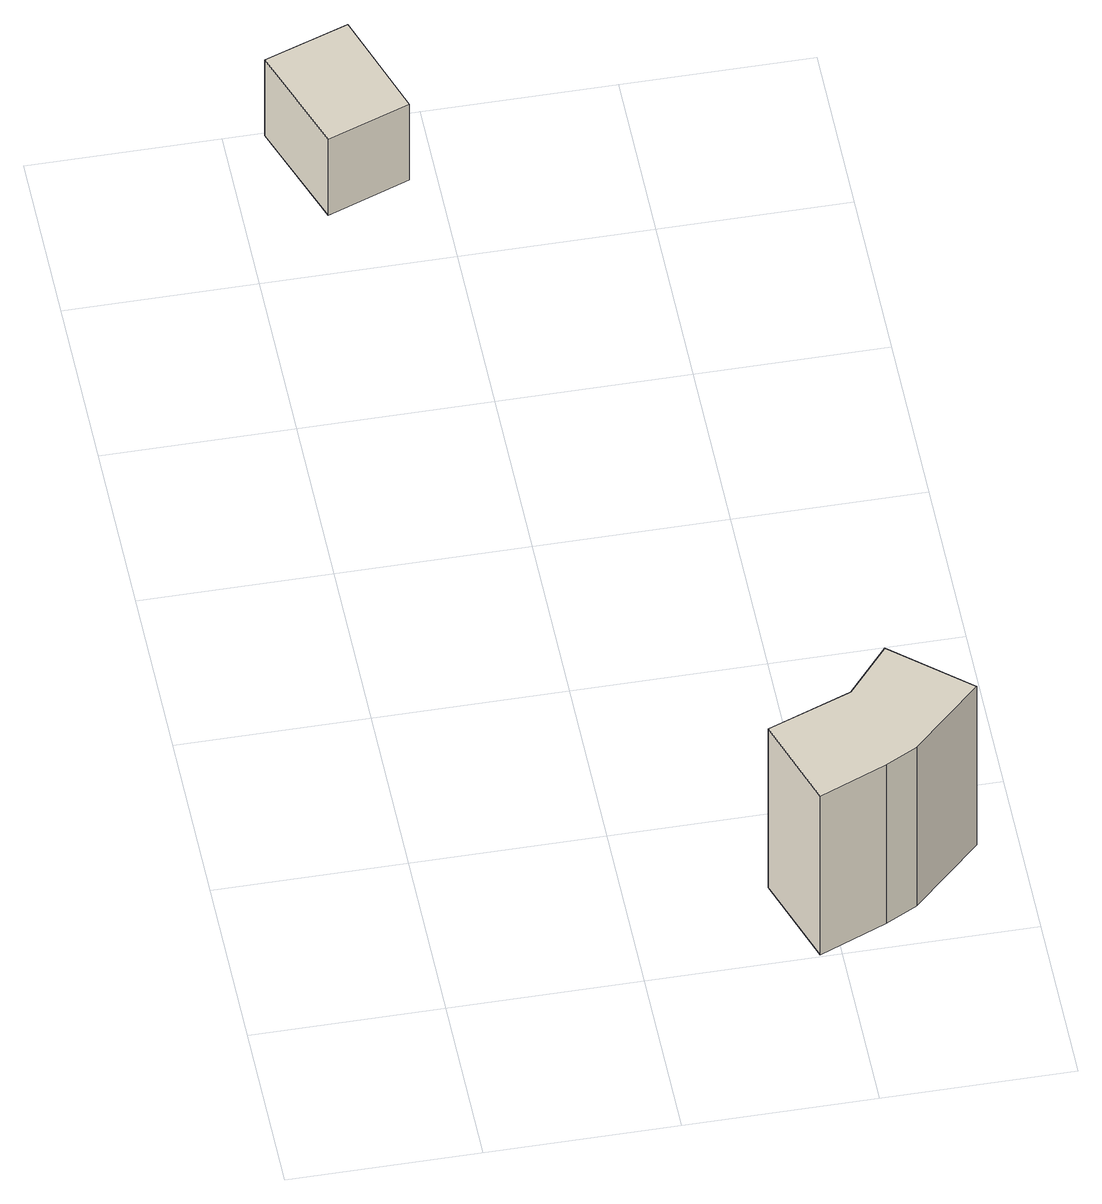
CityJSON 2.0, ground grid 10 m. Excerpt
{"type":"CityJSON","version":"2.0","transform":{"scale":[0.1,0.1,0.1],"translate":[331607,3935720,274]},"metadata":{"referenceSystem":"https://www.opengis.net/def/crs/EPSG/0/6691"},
"CityObjects":{
"building1":{"type":"Building","attributes":{"measuredHeight":6.1,"BuildingIDAttribute.prefecture":"14","BuildingIDAttribute.city":"14151","BuildingDetailAttribute.surveyYear":2015},"geometry":[{"type":"Solid","lod":"1","boundaries":[[[[0,1,2,3]],[[2,4,5,3]],[[1,6,4,2]],[[0,7,6,1]],[[3,5,7,0]],[[4,6,7,5]]]]}]},
"building2":{"type":"Building","attributes":{"measuredHeight":14.5,"BuildingIDAttribute.prefecture":"14","BuildingIDAttribute.city":"14151","BuildingDetailAttribute.surveyYear":2015},"geometry":[{"type":"Solid","lod":"1","boundaries":[[[[8,9,10,11,12,13,14]],[[13,15,16,14]],[[12,17,15,13]],[[11,18,17,12]],[[10,19,18,11]],[[9,20,19,10]],[[8,21,20,9]],[[14,16,21,8]],[[15,17,18,19,20,21,16]]]]}]}
},
"vertices":[
[9,534,71],[54,550,71],[74,491,71],[30,475,71],[74,491,126],[30,475,126],[54,550,126],[9,534,126],
[242,25,1],[225,16,1],[189,1,1],[172,51,1],[217,68,1],[239,94,1],[279,60,1],[239,94,116],[279,60,116],[217,68,116],[172,51,116],[189,1,116],[225,16,116],[242,25,116]
]}
